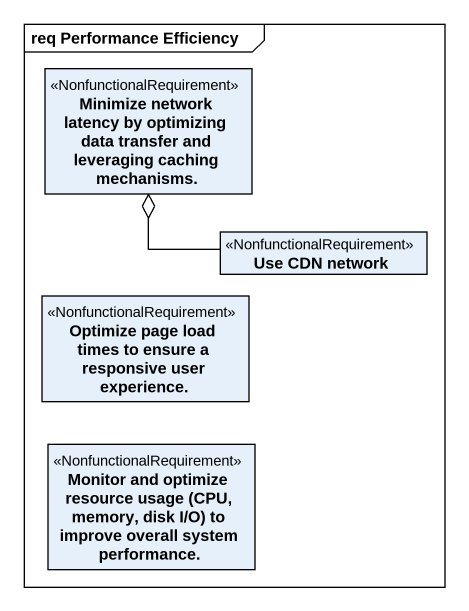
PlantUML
@startuml
mainframe req Performance Efficiency
hide circle
hide empty members
class "Minimize network latency by optimizing data transfer and leveraging caching mechanisms." as Minimize_network_latency_by <<NonfunctionalRequirement>>
class "Use CDN network" as Use_CDN_network <<NonfunctionalRequirement>>
class "Optimize page load times to ensure a responsive user experience." as Optimize_page_load_times_to <<NonfunctionalRequirement>>
class "Monitor and optimize resource usage (CPU, memory, disk I/O) to improve overall system performance." as Monitor_and_optimize <<NonfunctionalRequirement>>
Use_CDN_network -up-o Minimize_network_latency_by
@enduml
